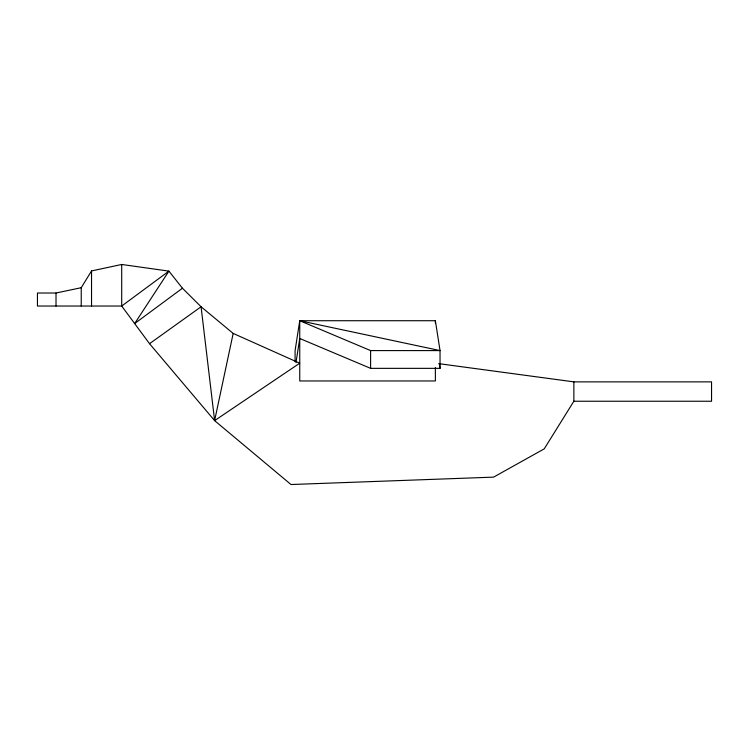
<?xml version="1.0" encoding="UTF-8"?>
<svg xmlns="http://www.w3.org/2000/svg" width="749" height="749" viewBox="0 0 749 749"><rect width="100%" height="100%" fill="white"/><g stroke="black" fill="none" stroke-linecap="round" stroke-linejoin="round"><path stroke-width="1.12" d="M295.986 362.6L299.75 338.482L370.605 368.349L440.038 368.349L440.038 350.588L435.375 320.722L299.75 320.722L295.087 350.588L295.087 361.692M438.839 363.658L573.865 381.868L573.865 401.239L544.214 448.876L493.582 477.132L290.987 484.528L214.617 420.62L233.182 333.427L201.078 306.762L182.447 288.234L168.918 271.129L121.703 264.472L91.537 270.932L81.238 287.7L81.238 306.032M182.447 288.234L134.661 323.559L168.918 271.129L121.703 306.032L37.45 306.032L37.45 293.018L56.016 293.018L81.238 287.7M121.703 264.472L121.703 306.032L149.538 343.688L201.078 306.762L214.617 420.62L299.75 363.19L233.182 333.427M299.75 320.722L370.605 350.588L440.038 350.588L299.75 320.722L299.75 380.96L435.375 380.96L435.375 367.637M573.865 381.868L711.55 381.868L711.55 401.239L573.865 401.239M149.538 343.688L214.617 420.62M439.317 363.752L440.038 368.349M435.375 320.722L435.375 323.016M370.605 350.588L370.605 368.349M91.537 270.932L91.537 306.032M56.016 293.018L56.016 306.032"/></g></svg>
